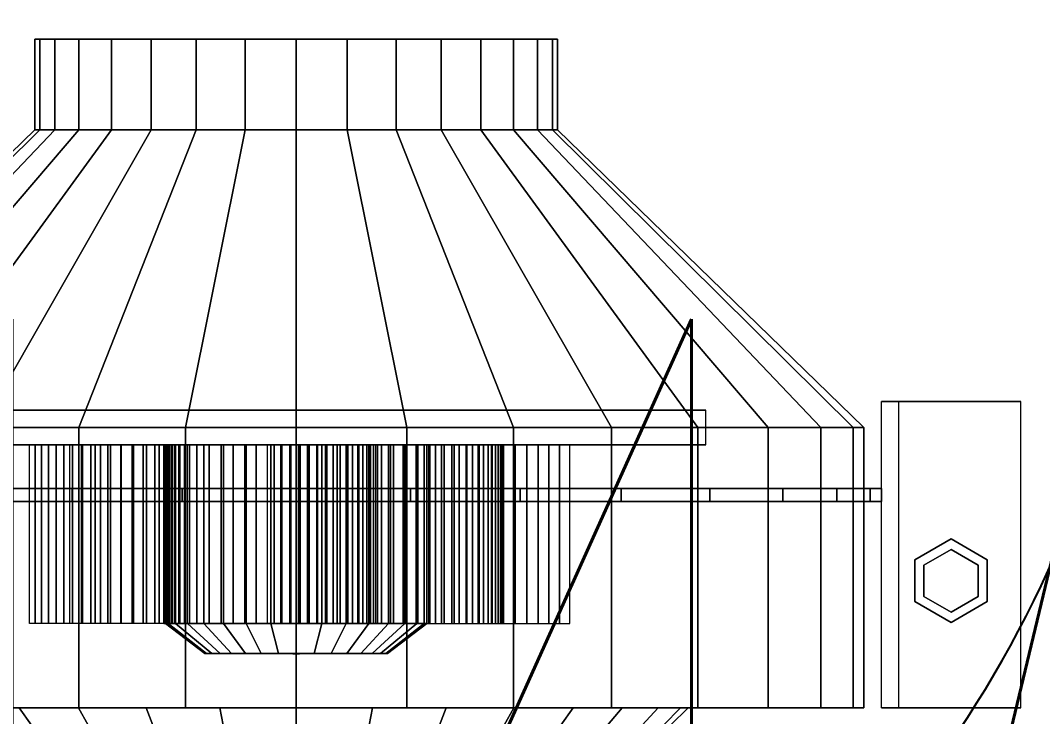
# Model space of a CAD drawing. Header units: millimetres. Extents: x -92759 to 184353, y -15225 to 86714.
# Drawn here: x -70428.9 to -70135.5, y 39347.9 to 39547.7 of the extents above; entities that cross this region are included whole.
import ezdxf

# ---------------------------------------------------------------- set-up
doc = ezdxf.new("R2010")
doc.units = ezdxf.units.MM
doc.linetypes.add('HIDDEN', pattern=[0.375, 0.25, -0.125])
for name, color, linetype in [('0-1', 9, 'Continuous'), ('A-_DETA----_E-2', 9, 'Continuous'), ('E-_LITG _ CKT -DB', 1, 'HIDDEN'), ('E-legend', 1, 'Continuous'), ('M-ACMV-EAF', 86, 'Continuous'), ('M-ACMV_FCU', 5, 'Continuous')]:
    doc.layers.add(name, color=color, linetype=linetype)
doc.layers.add('A-_DETA----_E-6', color=7, linetype='Continuous', true_color=0x969696)
doc.styles.add('Simplex', font='simplex_.ttf', dxfattribs={"width": 0.7, "height": 450})

# ---------------------------------------------------------------- blocks, each defined once
blk = doc.blocks.new('A$Cb2bf8f38')
at = {"layer": 'A-_DETA----_E-2'}
blk.add_ellipse((-27411.5, 7013.07), major_axis=(0, 320), ratio=0.767386, start_param=1.570796, end_param=4.712389, dxfattribs=at)
at = {"layer": 'A-_DETA----_E-6'}
blk.add_ellipse((-27411.5, 7013.07), major_axis=(0, 320), ratio=0.767386, start_param=1.570796, end_param=4.712389, dxfattribs=at)
blk = doc.blocks.new('A$Cccd3aec5')
at = {"layer": 'E-legend', "lineweight": 25, "style": 'Simplex', "width": 0.7}
blk.add_text('L4A', height=250, dxfattribs=at).set_placement((341.03, 366.01))
blk = doc.blocks.new('EL_B8_L1_R4')
at = {"layer": 'E-_LITG _ CKT -DB', "ltscale": 0.5}
blk.add_blockref('A$Cccd3aec5', (-17076.41, -34253.62), dxfattribs=at)
blk = doc.blocks.new('A$C1d36b151')
at = {"layer": 'M-ACMV-EAF', "lineweight": 5}
for points, invisible_edges in [([(-192, 56.16, -29.16), (-192, 73.21, -15.17), (-192, 108.92, -50.88), (-192, 84.22, -71.15)], 14), ([(-192, 73.21, 143.93), (-192, 56.16, 157.92), (-192, 84.22, 199.91), (-192, 108.92, 179.63)], 14), ([(-106.5, -123.94, 97.98), (-116.5, -123.94, 97.98), (-116.5, 111.26, 97.98), (-106.5, 111.26, 97.98)], 1), ([(-106.5, 111.26, 30.78), (-116.5, 111.26, 30.78), (-116.5, -123.94, 30.78), (-106.5, -123.94, 30.78)], 1), ([(-192, 36.71, -39.56), (-192, 56.16, -29.16), (-192, 84.22, -71.15), (-192, 56.04, -86.22)], 14), ([(-192, 56.16, 157.92), (-192, 36.71, 168.31), (-192, 56.04, 214.97), (-192, 84.22, 199.91)], 14), ([(0, 57.41, 51.69), (0, 58.66, 64.38), (0, 68.66, 64.38), (0, 67.22, 49.74)], 14), ([(0, 58.66, 64.38), (0, 57.41, 77.06), (0, 67.22, 79.01), (0, 68.66, 64.38)], 14), ([(0, 53.71, 39.5), (0, 57.41, 51.69), (0, 67.22, 49.74), (0, 62.95, 35.67)], 14), ([(0, 57.41, 77.06), (0, 53.71, 89.25), (0, 62.95, 93.08), (0, 67.22, 79.01)], 14), ([(0, 47.71, 28.26), (0, 53.71, 39.5), (0, 62.95, 35.67), (0, 56.02, 22.71)], 14), ([(0, 53.71, 89.25), (0, 47.71, 100.49), (0, 56.02, 106.04), (0, 62.95, 93.08)], 14), ([(-192, 15.61, -45.96), (-192, 36.71, -39.56), (-192, 56.04, -86.22), (-192, 25.46, -95.49)], 14), ([(-192, 36.71, 168.31), (-192, 15.61, 174.71), (-192, 25.46, 224.24), (-192, 56.04, 214.97)], 14), ([(0, 39.62, 18.41), (0, 47.71, 28.26), (0, 56.02, 22.71), (0, 46.69, 11.34)], 14), ([(0, 47.71, 100.49), (0, 39.62, 110.34), (0, 46.69, 117.41), (0, 56.02, 106.04)], 14), ([(0, 29.77, 10.33), (0, 39.62, 18.41), (0, 46.69, 11.34), (0, 35.33, 2.02)], 14), ([(0, 39.62, 110.34), (0, 29.77, 118.42), (0, 35.33, 126.74), (0, 46.69, 117.41)], 14), ([(0, 18.53, 4.32), (0, 29.77, 10.33), (0, 35.33, 2.02), (0, 22.36, -4.92)], 14), ([(0, 29.77, 118.42), (0, 18.53, 124.43), (0, 22.36, 133.67), (0, 35.33, 126.74)], 14), ([(-192, -6.34, -48.12), (-192, 15.61, -45.96), (-192, 25.46, -95.49), (-192, -6.34, -98.62)], 14), ([(-192, 15.61, 174.71), (-192, -6.34, 176.88), (-192, -6.34, 227.38), (-192, 25.46, 224.24)], 14), ([(0, 6.34, 0.62), (0, 18.53, 4.32), (0, 22.36, -4.92), (0, 8.29, -9.18)], 14), ([(0, 18.53, 124.43), (0, 6.34, 128.13), (0, 8.29, 137.93), (0, 22.36, 133.67)], 14), ([(-176.35, 19.41, 59.25), (-176.35, 19.91, 64.38), (-176.35, -6.34, 64.38)], 14), ([(-176.35, 19.91, 64.38), (-176.35, 19.41, 69.5), (-176.35, -6.34, 64.38)], 14), ([(-176.35, 17.91, 54.33), (-176.35, 19.41, 59.25), (-176.35, -6.34, 64.38)], 14), ([(-176.35, 19.41, 69.5), (-176.35, 17.91, 74.42), (-176.35, -6.34, 64.38)], 14), ([(-176.35, 15.49, 49.79), (-176.35, 17.91, 54.33), (-176.35, -6.34, 64.38)], 14), ([(-176.35, 17.91, 74.42), (-176.35, 15.49, 78.96), (-176.35, -6.34, 64.38)], 14), ([(-176.35, 12.22, 45.81), (-176.35, 15.49, 49.79), (-176.35, -6.34, 64.38)], 14), ([(-176.35, 15.49, 78.96), (-176.35, 12.22, 82.94), (-176.35, -6.34, 64.38)], 14), ([(-176.35, 8.24, 42.55), (-176.35, 12.22, 45.81), (-176.35, -6.34, 64.38)], 14), ([(-176.35, 12.22, 82.94), (-176.35, 8.24, 86.2), (-176.35, -6.34, 64.38)], 14), ([(-176.35, 3.71, 40.12), (-176.35, 8.24, 42.55), (-176.35, -6.34, 64.38)], 14), ([(-176.35, 8.24, 86.2), (-176.35, 3.71, 88.63), (-176.35, -6.34, 64.38)], 14), ([(0, -6.34, -0.62), (0, 6.34, 0.62), (0, 8.29, -9.18), (0, -6.34, -10.62)], 14), ([(0, 6.34, 128.13), (0, -6.34, 129.38), (0, -6.34, 139.38), (0, 8.29, 137.93)], 14), ([(-176.35, -1.22, 38.63), (-176.35, 3.71, 40.12), (-176.35, -6.34, 64.38)], 14), ([(-176.35, 3.71, 88.63), (-176.35, -1.22, 90.12), (-176.35, -6.34, 64.38)], 14), ([(-176.35, -6.34, 38.13), (-176.35, -1.22, 38.63), (-176.35, -6.34, 64.38)], 14), ([(-176.35, -1.22, 90.12), (-176.35, -6.34, 90.63), (-176.35, -6.34, 64.38)], 14), ([(-176.45, -5.36, 64.18), (-176.45, -5.34, 64.38), (-176.45, -6.34, 64.38)], 14), ([(-176.45, -5.34, 64.38), (-176.45, -5.36, 64.57), (-176.45, -6.34, 64.38)], 14), ([(-176.45, -5.42, 63.99), (-176.45, -5.36, 64.18), (-176.45, -6.34, 64.38)], 14), ([(-176.45, -5.36, 64.57), (-176.45, -5.42, 64.76), (-176.45, -6.34, 64.38)], 14), ([(-176.45, -5.51, 63.82), (-176.45, -5.42, 63.99), (-176.45, -6.34, 64.38)], 14), ([(-176.45, -5.42, 64.76), (-176.45, -5.51, 64.93), (-176.45, -6.34, 64.38)], 14), ([(-176.45, -5.63, 63.67), (-176.45, -5.51, 63.82), (-176.45, -6.34, 64.38)], 14), ([(-176.45, -5.51, 64.93), (-176.45, -5.63, 65.08), (-176.45, -6.34, 64.38)], 14), ([(-176.45, -5.78, 63.54), (-176.45, -5.63, 63.67), (-176.45, -6.34, 64.38)], 14), ([(-176.45, -5.63, 65.08), (-176.45, -5.78, 65.21), (-176.45, -6.34, 64.38)], 14), ([(-176.45, -5.96, 63.45), (-176.45, -5.78, 63.54), (-176.45, -6.34, 64.38)], 14), ([(-176.45, -5.78, 65.21), (-176.45, -5.96, 65.3), (-176.45, -6.34, 64.38)], 14), ([(-192, -6.34, 176.88), (-192, -28.29, 174.71), (-192, -38.14, 224.24), (-192, -6.34, 227.38)], 14), ([(-192, -28.29, -45.96), (-192, -6.34, -48.12), (-192, -6.34, -98.62), (-192, -38.14, -95.49)], 14), ([(-176.45, -6.15, 63.39), (-176.45, -5.96, 63.45), (-176.45, -6.34, 64.38)], 14), ([(-176.45, -5.96, 65.3), (-176.45, -6.15, 65.36), (-176.45, -6.34, 64.38)], 14), ([(-176.45, -6.34, 63.38), (-176.45, -6.15, 63.39), (-176.45, -6.34, 64.38)], 14), ([(-176.45, -6.15, 65.36), (-176.45, -6.34, 65.38), (-176.45, -6.34, 64.38)], 14), ([(-176.45, -6.34, 65.38), (-176.45, -6.54, 65.36), (-176.45, -6.34, 64.38)], 14), ([(-176.45, -6.54, 65.36), (-176.45, -6.72, 65.3), (-176.45, -6.34, 64.38)], 14), ([(-176.45, -6.72, 65.3), (-176.45, -6.9, 65.21), (-176.45, -6.34, 64.38)], 14), ([(-176.45, -6.9, 65.21), (-176.45, -7.05, 65.08), (-176.45, -6.34, 64.38)], 14), ([(-176.45, -7.05, 65.08), (-176.45, -7.17, 64.93), (-176.45, -6.34, 64.38)], 14), ([(-176.45, -7.17, 64.93), (-176.45, -7.26, 64.76), (-176.45, -6.34, 64.38)], 14), ([(-176.45, -7.26, 64.76), (-176.45, -7.32, 64.57), (-176.45, -6.34, 64.38)], 14), ([(-176.45, -7.32, 64.57), (-176.45, -7.34, 64.38), (-176.45, -6.34, 64.38)], 14), ([(-176.45, -7.34, 64.38), (-176.45, -7.32, 64.18), (-176.45, -6.34, 64.38)], 14), ([(-176.45, -7.32, 64.18), (-176.45, -7.26, 63.99), (-176.45, -6.34, 64.38)], 14), ([(-176.45, -7.26, 63.99), (-176.45, -7.17, 63.82), (-176.45, -6.34, 64.38)], 14), ([(-176.45, -7.17, 63.82), (-176.45, -7.05, 63.67), (-176.45, -6.34, 64.38)], 14), ([(-176.45, -7.05, 63.67), (-176.45, -6.9, 63.54), (-176.45, -6.34, 64.38)], 14), ([(-176.45, -6.9, 63.54), (-176.45, -6.72, 63.45), (-176.45, -6.34, 64.38)], 14), ([(-176.45, -6.72, 63.45), (-176.45, -6.54, 63.39), (-176.45, -6.34, 64.38)], 14), ([(-176.45, -6.54, 63.39), (-176.45, -6.34, 63.38), (-176.45, -6.34, 64.38)], 14), ([(-176.35, -6.34, 90.63), (-176.35, -11.46, 90.12), (-176.35, -6.34, 64.38)], 14), ([(-176.35, -11.46, 90.12), (-176.35, -16.39, 88.63), (-176.35, -6.34, 64.38)], 14), ([(-176.35, -16.39, 88.63), (-176.35, -20.92, 86.2), (-176.35, -6.34, 64.38)], 14), ([(-176.35, -20.92, 86.2), (-176.35, -24.9, 82.94), (-176.35, -6.34, 64.38)], 14), ([(-176.35, -24.9, 82.94), (-176.35, -28.17, 78.96), (-176.35, -6.34, 64.38)], 14), ([(-176.35, -28.17, 78.96), (-176.35, -30.59, 74.42), (-176.35, -6.34, 64.38)], 14), ([(-176.35, -30.59, 74.42), (-176.35, -32.09, 69.5), (-176.35, -6.34, 64.38)], 14), ([(-176.35, -32.09, 69.5), (-176.35, -32.59, 64.38), (-176.35, -6.34, 64.38)], 14), ([(-176.35, -32.59, 64.38), (-176.35, -32.09, 59.25), (-176.35, -6.34, 64.38)], 14), ([(-176.35, -32.09, 59.25), (-176.35, -30.59, 54.33), (-176.35, -6.34, 64.38)], 14), ([(-176.35, -30.59, 54.33), (-176.35, -28.17, 49.79), (-176.35, -6.34, 64.38)], 14), ([(-176.35, -28.17, 49.79), (-176.35, -24.9, 45.81), (-176.35, -6.34, 64.38)], 14), ([(-176.35, -24.9, 45.81), (-176.35, -20.92, 42.55), (-176.35, -6.34, 64.38)], 14), ([(-176.35, -20.92, 42.55), (-176.35, -16.39, 40.12), (-176.35, -6.34, 64.38)], 14), ([(-176.35, -16.39, 40.12), (-176.35, -11.46, 38.63), (-176.35, -6.34, 64.38)], 14), ([(-176.35, -11.46, 38.63), (-176.35, -6.34, 38.13), (-176.35, -6.34, 64.38)], 14), ([(0, -6.34, 129.38), (0, -19.02, 128.13), (0, -20.97, 137.93), (0, -6.34, 139.38)], 14), ([(0, -19.02, 0.62), (0, -6.34, -0.62), (0, -6.34, -10.62), (0, -20.97, -9.18)], 14), ([(0, -19.02, 128.13), (0, -31.21, 124.43), (0, -35.04, 133.67), (0, -20.97, 137.93)], 14), ([(0, -31.21, 4.32), (0, -19.02, 0.62), (0, -20.97, -9.18), (0, -35.04, -4.92)], 14), ([(-192, -28.29, 174.71), (-192, -49.39, 168.31), (-192, -68.72, 214.97), (-192, -38.14, 224.24)], 14), ([(-192, -49.39, -39.56), (-192, -28.29, -45.96), (-192, -38.14, -95.49), (-192, -68.72, -86.22)], 14), ([(0, -31.21, 124.43), (0, -42.45, 118.42), (0, -48.01, 126.74), (0, -35.04, 133.67)], 14), ([(0, -42.45, 10.33), (0, -31.21, 4.32), (0, -35.04, -4.92), (0, -48.01, 2.02)], 14), ([(0, -42.45, 118.42), (0, -52.3, 110.34), (0, -59.37, 117.41), (0, -48.01, 126.74)], 14), ([(0, -52.3, 18.41), (0, -42.45, 10.33), (0, -48.01, 2.02), (0, -59.37, 11.34)], 14), ([(-192, -49.39, 168.31), (-192, -68.84, 157.92), (-192, -96.9, 199.91), (-192, -68.72, 214.97)], 14), ([(-192, -68.84, -29.16), (-192, -49.39, -39.56), (-192, -68.72, -86.22), (-192, -96.9, -71.15)], 14), ([(0, -52.3, 110.34), (0, -60.39, 100.49), (0, -68.7, 106.04), (0, -59.37, 117.41)], 14), ([(0, -60.39, 28.26), (0, -52.3, 18.41), (0, -59.37, 11.34), (0, -68.7, 22.71)], 14), ([(0, -60.39, 100.49), (0, -66.39, 89.25), (0, -75.63, 93.08), (0, -68.7, 106.04)], 14), ([(0, -66.39, 39.5), (0, -60.39, 28.26), (0, -68.7, 22.71), (0, -75.63, 35.67)], 14), ([(0, -66.39, 89.25), (0, -70.09, 77.06), (0, -79.9, 79.01), (0, -75.63, 93.08)], 14), ([(0, -70.09, 51.69), (0, -66.39, 39.5), (0, -75.63, 35.67), (0, -79.9, 49.74)], 14), ([(-192, -68.84, 157.92), (-192, -85.89, 143.93), (-192, -121.6, 179.63), (-192, -96.9, 199.91)], 14), ([(-192, -85.89, -15.17), (-192, -68.84, -29.16), (-192, -96.9, -71.15), (-192, -121.6, -50.88)], 14), ([(0, -70.09, 77.06), (0, -71.34, 64.38), (0, -81.34, 64.38), (0, -79.9, 79.01)], 14), ([(0, -71.34, 64.38), (0, -70.09, 51.69), (0, -79.9, 49.74), (0, -81.34, 64.38)], 14), ([(-192, -85.89, 143.93), (-192, -99.88, 126.88), (-192, -141.87, 154.93), (-192, -121.6, 179.63)], 14), ([(-192, -99.88, 1.87), (-192, -85.89, -15.17), (-192, -121.6, -50.88), (-192, -141.87, -26.18)], 14), ([(-192, -99.88, 126.88), (-192, -110.28, 107.43), (-192, -156.93, 126.75), (-192, -141.87, 154.93)], 14), ([(-192, -110.28, 21.32), (-192, -99.88, 1.87), (-192, -141.87, -26.18), (-192, -156.93, 2)], 14), ([(-192, -110.28, 107.43), (-192, -116.68, 86.32), (-192, -166.21, 96.18), (-192, -156.93, 126.75)], 14), ([(-192, -116.68, 42.43), (-192, -110.28, 21.32), (-192, -156.93, 2), (-192, -166.21, 32.58)], 14), ([(-192, -116.68, 86.32), (-192, -118.84, 64.38), (-192, -169.34, 64.38), (-192, -166.21, 96.18)], 14), ([(-192, -118.84, 64.38), (-192, -116.68, 42.43), (-192, -166.21, 32.58), (-192, -169.34, 64.38)], 14), ([(-106.5, -123.94, 30.78), (-116.5, -123.94, 30.78), (-116.5, -123.94, 97.98), (-106.5, -123.94, 97.98)], 1), ([(-104, -174.34, 50.38), (-192, -174.34, 50.38), (-192, -174.34, 78.38), (-104, -174.34, 78.38)], 1), ([(-104, -179.34, 20.38), (-192, -179.34, 20.38), (-192, -174.34, 50.38), (-104, -174.34, 50.38)], 1), ([(-104, -174.34, 78.38), (-192, -174.34, 78.38), (-192, -179.34, 108.38), (-104, -179.34, 108.38)], 1), ([(-104, -214.34, 20.38), (-192, -214.34, 20.38), (-192, -179.34, 20.38), (-104, -179.34, 20.38)], 1), ([(-104, -179.34, 108.38), (-192, -179.34, 108.38), (-192, -214.34, 108.38), (-104, -214.34, 108.38)], 1), ([(-161.5, -183.95, 20.38), (-167.5, -194.34, 20.38), (-155.5, -194.34, 20.38)], 14), ([(-161.5, -183.95, 10.38), (-167.5, -194.34, 10.38), (-167.5, -194.34, 20.38), (-161.5, -183.95, 20.38)], 5), ([(-167.5, -194.34, 10.38), (-161.5, -183.95, 10.38), (-155.5, -194.34, 10.38)], 14), ([(-149.5, -183.95, 20.38), (-161.5, -183.95, 20.38), (-155.5, -194.34, 20.38)], 14), ([(-149.5, -183.95, 10.38), (-161.5, -183.95, 10.38), (-161.5, -183.95, 20.38), (-149.5, -183.95, 20.38)], 5), ([(-161.5, -183.95, 10.38), (-149.5, -183.95, 10.38), (-155.5, -194.34, 10.38)], 14), ([(-143.5, -194.34, 20.38), (-149.5, -183.95, 20.38), (-155.5, -194.34, 20.38)], 14), ([(-149.5, -183.95, 10.38), (-143.5, -194.34, 10.38), (-155.5, -194.34, 10.38)], 14), ([(-143.5, -194.34, 10.38), (-149.5, -183.95, 10.38), (-149.5, -183.95, 20.38), (-143.5, -194.34, 20.38)], 5), ([(-160, -186.55, 10.38), (-164.5, -194.34, 10.38), (-155.5, -194.34, 10.38)], 14), ([(-160, -186.55, 2.38), (-164.5, -194.34, 2.38), (-164.5, -194.34, 10.38), (-160, -186.55, 10.38)], 5), ([(-164.5, -194.34, 2.38), (-160, -186.55, 2.38), (-155.5, -194.34, 2.38)], 14), ([(-151, -186.55, 10.38), (-160, -186.55, 10.38), (-155.5, -194.34, 10.38)], 14), ([(-151, -186.55, 2.38), (-160, -186.55, 2.38), (-160, -186.55, 10.38), (-151, -186.55, 10.38)], 5), ([(-160, -186.55, 2.38), (-151, -186.55, 2.38), (-155.5, -194.34, 2.38)], 14), ([(-146.5, -194.34, 10.38), (-151, -186.55, 10.38), (-155.5, -194.34, 10.38)], 14), ([(-151, -186.55, 2.38), (-146.5, -194.34, 2.38), (-155.5, -194.34, 2.38)], 14), ([(-146.5, -194.34, 2.38), (-151, -186.55, 2.38), (-151, -186.55, 10.38), (-146.5, -194.34, 10.38)], 5), ([(-167.5, -194.34, 20.38), (-161.5, -204.73, 20.38), (-155.5, -194.34, 20.38)], 14), ([(-167.5, -194.34, 10.38), (-161.5, -204.73, 10.38), (-161.5, -204.73, 20.38), (-167.5, -194.34, 20.38)], 5), ([(-161.5, -204.73, 10.38), (-167.5, -194.34, 10.38), (-155.5, -194.34, 10.38)], 14), ([(-164.5, -194.34, 10.38), (-160, -202.13, 10.38), (-155.5, -194.34, 10.38)], 14), ([(-164.5, -194.34, 2.38), (-160, -202.13, 2.38), (-160, -202.13, 10.38), (-164.5, -194.34, 10.38)], 5), ([(-160, -202.13, 2.38), (-164.5, -194.34, 2.38), (-155.5, -194.34, 2.38)], 14), ([(-161.5, -204.73, 20.38), (-149.5, -204.73, 20.38), (-155.5, -194.34, 20.38)], 14), ([(-149.5, -204.73, 10.38), (-161.5, -204.73, 10.38), (-155.5, -194.34, 10.38)], 14), ([(-160, -202.13, 10.38), (-151, -202.13, 10.38), (-155.5, -194.34, 10.38)], 14), ([(-151, -202.13, 2.38), (-160, -202.13, 2.38), (-155.5, -194.34, 2.38)], 14), ([(-149.5, -204.73, 20.38), (-143.5, -194.34, 20.38), (-155.5, -194.34, 20.38)], 14), ([(-143.5, -194.34, 10.38), (-149.5, -204.73, 10.38), (-155.5, -194.34, 10.38)], 14), ([(-151, -202.13, 10.38), (-146.5, -194.34, 10.38), (-155.5, -194.34, 10.38)], 14), ([(-146.5, -194.34, 2.38), (-151, -202.13, 2.38), (-155.5, -194.34, 2.38)], 14), ([(-151, -202.13, 2.38), (-146.5, -194.34, 2.38), (-146.5, -194.34, 10.38), (-151, -202.13, 10.38)], 5), ([(-149.5, -204.73, 10.38), (-143.5, -194.34, 10.38), (-143.5, -194.34, 20.38), (-149.5, -204.73, 20.38)], 5), ([(-160, -202.13, 2.38), (-151, -202.13, 2.38), (-151, -202.13, 10.38), (-160, -202.13, 10.38)], 5), ([(-161.5, -204.73, 10.38), (-149.5, -204.73, 10.38), (-149.5, -204.73, 20.38), (-161.5, -204.73, 20.38)], 5), ([(-104, -214.34, 108.38), (-192, -214.34, 108.38), (-192, -214.34, 20.38), (-104, -214.34, 20.38)], 1)]:
    blk.add_3dface(points, dxfattribs=dict(at, invisible_edges=invisible_edges))
mesh = blk.add_polymesh((2, 33), dxfattribs=at)
for k, corner in enumerate([(-132.75, 161.66, 64.38), (-132.75, 158.43, 97.15), (-132.75, 148.87, 128.67), (-132.75, 133.35, 157.71), (-132.75, 112.45, 183.17), (-132.75, 87, 204.06), (-132.75, 57.95, 219.59), (-132.75, 26.43, 229.15), (-132.75, -6.34, 232.38), (-132.75, -39.12, 229.15), (-132.75, -70.63, 219.59), (-132.75, -99.68, 204.06), (-132.75, -125.13, 183.17), (-132.75, -146.03, 157.71), (-132.75, -161.55, 128.67), (-132.75, -171.11, 97.15), (-132.75, -174.34, 64.38), (-132.75, -171.11, 31.6), (-132.75, -161.55, 0.08), (-132.75, -146.03, -28.96), (-132.75, -125.13, -54.42), (-132.75, -99.68, -75.31), (-132.75, -70.63, -90.84), (-132.75, -39.12, -100.4), (-132.75, -6.34, -103.62), (-132.75, 26.43, -100.4), (-132.75, 57.95, -90.84), (-132.75, 87, -75.31), (-132.75, 112.45, -54.42), (-132.75, 133.35, -28.96), (-132.75, 148.87, 0.08), (-132.75, 158.43, 31.6), (-132.75, 161.66, 64.38), (-132.75, 156.66, 64.38), (-132.75, 153.53, 96.18), (-132.75, 144.25, 126.75), (-132.75, 129.19, 154.93), (-132.75, 108.92, 179.63), (-132.75, 84.22, 199.91), (-132.75, 56.04, 214.97), (-132.75, 25.46, 224.24), (-132.75, -6.34, 227.38), (-132.75, -38.14, 224.24), (-132.75, -68.72, 214.97), (-132.75, -96.9, 199.91), (-132.75, -121.6, 179.63), (-132.75, -141.87, 154.93), (-132.75, -156.93, 126.75), (-132.75, -166.21, 96.18), (-132.75, -169.34, 64.38), (-132.75, -166.21, 32.58), (-132.75, -156.93, 2), (-132.75, -141.87, -26.18), (-132.75, -121.6, -50.88), (-132.75, -96.9, -71.15), (-132.75, -68.72, -86.22), (-132.75, -38.14, -95.49), (-132.75, -6.34, -98.62), (-132.75, 25.46, -95.49), (-132.75, 56.04, -86.22), (-132.75, 84.22, -71.15), (-132.75, 108.92, -50.88), (-132.75, 129.19, -26.18), (-132.75, 144.25, 2), (-132.75, 153.53, 32.58), (-132.75, 156.66, 64.38)]):
    mesh.set_mesh_vertex(divmod(k, 33), corner)
mesh = blk.add_polymesh((2, 33), dxfattribs=at)
for k, corner in enumerate([(-129, 161.66, 64.38), (-129, 158.43, 97.15), (-129, 148.87, 128.67), (-129, 133.35, 157.71), (-129, 112.45, 183.17), (-129, 87, 204.06), (-129, 57.95, 219.59), (-129, 26.43, 229.15), (-129, -6.34, 232.38), (-129, -39.12, 229.15), (-129, -70.63, 219.59), (-129, -99.68, 204.06), (-129, -125.13, 183.17), (-129, -146.03, 157.71), (-129, -161.55, 128.67), (-129, -171.11, 97.15), (-129, -174.34, 64.38), (-129, -171.11, 31.6), (-129, -161.55, 0.08), (-129, -146.03, -28.96), (-129, -125.13, -54.42), (-129, -99.68, -75.31), (-129, -70.63, -90.84), (-129, -39.12, -100.4), (-129, -6.34, -103.62), (-129, 26.43, -100.4), (-129, 57.95, -90.84), (-129, 87, -75.31), (-129, 112.45, -54.42), (-129, 133.35, -28.96), (-129, 148.87, 0.08), (-129, 158.43, 31.6), (-129, 161.66, 64.38), (-132.75, 161.66, 64.38), (-132.75, 158.43, 97.15), (-132.75, 148.87, 128.67), (-132.75, 133.35, 157.71), (-132.75, 112.45, 183.17), (-132.75, 87, 204.06), (-132.75, 57.95, 219.59), (-132.75, 26.43, 229.15), (-132.75, -6.34, 232.38), (-132.75, -39.12, 229.15), (-132.75, -70.63, 219.59), (-132.75, -99.68, 204.06), (-132.75, -125.13, 183.17), (-132.75, -146.03, 157.71), (-132.75, -161.55, 128.67), (-132.75, -171.11, 97.15), (-132.75, -174.34, 64.38), (-132.75, -171.11, 31.6), (-132.75, -161.55, 0.08), (-132.75, -146.03, -28.96), (-132.75, -125.13, -54.42), (-132.75, -99.68, -75.31), (-132.75, -70.63, -90.84), (-132.75, -39.12, -100.4), (-132.75, -6.34, -103.62), (-132.75, 26.43, -100.4), (-132.75, 57.95, -90.84), (-132.75, 87, -75.31), (-132.75, 112.45, -54.42), (-132.75, 133.35, -28.96), (-132.75, 148.87, 0.08), (-132.75, 158.43, 31.6), (-132.75, 161.66, 64.38)]):
    mesh.set_mesh_vertex(divmod(k, 33), corner)
mesh = blk.add_polymesh((2, 33), dxfattribs=at)
for k, corner in enumerate([(-129, 156.66, 64.38), (-129, 153.53, 96.18), (-129, 144.25, 126.75), (-129, 129.19, 154.93), (-129, 108.92, 179.63), (-129, 84.22, 199.91), (-129, 56.04, 214.97), (-129, 25.46, 224.24), (-129, -6.34, 227.38), (-129, -38.14, 224.24), (-129, -68.72, 214.97), (-129, -96.9, 199.91), (-129, -121.6, 179.63), (-129, -141.87, 154.93), (-129, -156.93, 126.75), (-129, -166.21, 96.18), (-129, -169.34, 64.38), (-129, -166.21, 32.58), (-129, -156.93, 2), (-129, -141.87, -26.18), (-129, -121.6, -50.88), (-129, -96.9, -71.15), (-129, -68.72, -86.22), (-129, -38.14, -95.49), (-129, -6.34, -98.62), (-129, 25.46, -95.49), (-129, 56.04, -86.22), (-129, 84.22, -71.15), (-129, 108.92, -50.88), (-129, 129.19, -26.18), (-129, 144.25, 2), (-129, 153.53, 32.58), (-129, 156.66, 64.38), (-129, 161.66, 64.38), (-129, 158.43, 97.15), (-129, 148.87, 128.67), (-129, 133.35, 157.71), (-129, 112.45, 183.17), (-129, 87, 204.06), (-129, 57.95, 219.59), (-129, 26.43, 229.15), (-129, -6.34, 232.38), (-129, -39.12, 229.15), (-129, -70.63, 219.59), (-129, -99.68, 204.06), (-129, -125.13, 183.17), (-129, -146.03, 157.71), (-129, -161.55, 128.67), (-129, -171.11, 97.15), (-129, -174.34, 64.38), (-129, -171.11, 31.6), (-129, -161.55, 0.08), (-129, -146.03, -28.96), (-129, -125.13, -54.42), (-129, -99.68, -75.31), (-129, -70.63, -90.84), (-129, -39.12, -100.4), (-129, -6.34, -103.62), (-129, 26.43, -100.4), (-129, 57.95, -90.84), (-129, 87, -75.31), (-129, 112.45, -54.42), (-129, 133.35, -28.96), (-129, 148.87, 0.08), (-129, 158.43, 31.6), (-129, 161.66, 64.38)]):
    mesh.set_mesh_vertex(divmod(k, 33), corner)
mesh = blk.add_polymesh((2, 32), dxfattribs=dict(at, n_close=True))
for k, corner in enumerate([(-192, -6.34, 227.38), (-192, -38.14, 224.24), (-192, -68.72, 214.97), (-192, -96.9, 199.91), (-192, -121.6, 179.63), (-192, -141.87, 154.93), (-192, -156.93, 126.75), (-192, -166.21, 96.18), (-192, -169.34, 64.38), (-192, -166.21, 32.58), (-192, -156.93, 2), (-192, -141.87, -26.18), (-192, -121.6, -50.88), (-192, -96.9, -71.15), (-192, -68.72, -86.22), (-192, -38.14, -95.49), (-192, -6.34, -98.62), (-192, 25.46, -95.49), (-192, 56.04, -86.22), (-192, 84.22, -71.15), (-192, 108.92, -50.88), (-192, 129.19, -26.18), (-192, 144.25, 2), (-192, 153.53, 32.58), (-192, 156.66, 64.38), (-192, 153.53, 96.18), (-192, 144.25, 126.75), (-192, 129.19, 154.93), (-192, 108.92, 179.63), (-192, 84.22, 199.91), (-192, 56.04, 214.97), (-192, 25.46, 224.24), (-111.5, -6.34, 227.38), (-111.5, -38.14, 224.24), (-111.5, -68.72, 214.97), (-111.5, -96.9, 199.91), (-111.5, -121.6, 179.63), (-111.5, -141.87, 154.93), (-111.5, -156.93, 126.75), (-111.5, -166.21, 96.18), (-111.5, -169.34, 64.38), (-111.5, -166.21, 32.58), (-111.5, -156.93, 2), (-111.5, -141.87, -26.18), (-111.5, -121.6, -50.88), (-111.5, -96.9, -71.15), (-111.5, -68.72, -86.22), (-111.5, -38.14, -95.49), (-111.5, -6.34, -98.62), (-111.5, 25.46, -95.49), (-111.5, 56.04, -86.22), (-111.5, 84.22, -71.15), (-111.5, 108.92, -50.88), (-111.5, 129.19, -26.18), (-111.5, 144.25, 2), (-111.5, 153.53, 32.58), (-111.5, 156.66, 64.38), (-111.5, 153.53, 96.18), (-111.5, 144.25, 126.75), (-111.5, 129.19, 154.93), (-111.5, 108.92, 179.63), (-111.5, 84.22, 199.91), (-111.5, 56.04, 214.97), (-111.5, 25.46, 224.24)]):
    mesh.set_mesh_vertex(divmod(k, 32), corner)
mesh = blk.add_polymesh((2, 33), dxfattribs=at)
for k, corner in enumerate([(-132.75, 156.66, 64.38), (-132.75, 153.53, 96.18), (-132.75, 144.25, 126.75), (-132.75, 129.19, 154.93), (-132.75, 108.92, 179.63), (-132.75, 84.22, 199.91), (-132.75, 56.04, 214.97), (-132.75, 25.46, 224.24), (-132.75, -6.34, 227.38), (-132.75, -38.14, 224.24), (-132.75, -68.72, 214.97), (-132.75, -96.9, 199.91), (-132.75, -121.6, 179.63), (-132.75, -141.87, 154.93), (-132.75, -156.93, 126.75), (-132.75, -166.21, 96.18), (-132.75, -169.34, 64.38), (-132.75, -166.21, 32.58), (-132.75, -156.93, 2), (-132.75, -141.87, -26.18), (-132.75, -121.6, -50.88), (-132.75, -96.9, -71.15), (-132.75, -68.72, -86.22), (-132.75, -38.14, -95.49), (-132.75, -6.34, -98.62), (-132.75, 25.46, -95.49), (-132.75, 56.04, -86.22), (-132.75, 84.22, -71.15), (-132.75, 108.92, -50.88), (-132.75, 129.19, -26.18), (-132.75, 144.25, 2), (-132.75, 153.53, 32.58), (-132.75, 156.66, 64.38), (-129, 156.66, 64.38), (-129, 153.53, 96.18), (-129, 144.25, 126.75), (-129, 129.19, 154.93), (-129, 108.92, 179.63), (-129, 84.22, 199.91), (-129, 56.04, 214.97), (-129, 25.46, 224.24), (-129, -6.34, 227.38), (-129, -38.14, 224.24), (-129, -68.72, 214.97), (-129, -96.9, 199.91), (-129, -121.6, 179.63), (-129, -141.87, 154.93), (-129, -156.93, 126.75), (-129, -166.21, 96.18), (-129, -169.34, 64.38), (-129, -166.21, 32.58), (-129, -156.93, 2), (-129, -141.87, -26.18), (-129, -121.6, -50.88), (-129, -96.9, -71.15), (-129, -68.72, -86.22), (-129, -38.14, -95.49), (-129, -6.34, -98.62), (-129, 25.46, -95.49), (-129, 56.04, -86.22), (-129, 84.22, -71.15), (-129, 108.92, -50.88), (-129, 129.19, -26.18), (-129, 144.25, 2), (-129, 153.53, 32.58), (-129, 156.66, 64.38)]):
    mesh.set_mesh_vertex(divmod(k, 33), corner)
mesh = blk.add_polymesh((2, 32), dxfattribs=dict(at, n_close=True))
for k, corner in enumerate([(-111.5, -6.34, 227.38), (-111.5, -38.14, 224.24), (-111.5, -68.72, 214.97), (-111.5, -96.9, 199.91), (-111.5, -121.6, 179.63), (-111.5, -141.87, 154.93), (-111.5, -156.93, 126.75), (-111.5, -166.21, 96.18), (-111.5, -169.34, 64.38), (-111.5, -166.21, 32.58), (-111.5, -156.93, 2), (-111.5, -141.87, -26.18), (-111.5, -121.6, -50.88), (-111.5, -96.9, -71.15), (-111.5, -68.72, -86.22), (-111.5, -38.14, -95.49), (-111.5, -6.34, -98.62), (-111.5, 25.46, -95.49), (-111.5, 56.04, -86.22), (-111.5, 84.22, -71.15), (-111.5, 108.92, -50.88), (-111.5, 129.19, -26.18), (-111.5, 144.25, 2), (-111.5, 153.53, 32.58), (-111.5, 156.66, 64.38), (-111.5, 153.53, 96.18), (-111.5, 144.25, 126.75), (-111.5, 129.19, 154.93), (-111.5, 108.92, 179.63), (-111.5, 84.22, 199.91), (-111.5, 56.04, 214.97), (-111.5, 25.46, 224.24), (-26, -6.34, 139.38), (-26, -20.97, 137.93), (-26, -35.04, 133.67), (-26, -48.01, 126.74), (-26, -59.37, 117.41), (-26, -68.7, 106.04), (-26, -75.63, 93.08), (-26, -79.9, 79.01), (-26, -81.34, 64.38), (-26, -79.9, 49.74), (-26, -75.63, 35.67), (-26, -68.7, 22.71), (-26, -59.37, 11.34), (-26, -48.01, 2.02), (-26, -35.04, -4.92), (-26, -20.97, -9.18), (-26, -6.34, -10.62), (-26, 8.29, -9.18), (-26, 22.36, -4.92), (-26, 35.33, 2.02), (-26, 46.69, 11.34), (-26, 56.02, 22.71), (-26, 62.95, 35.67), (-26, 67.22, 49.74), (-26, 68.66, 64.38), (-26, 67.22, 79.01), (-26, 62.95, 93.08), (-26, 56.02, 106.04), (-26, 46.69, 117.41), (-26, 35.33, 126.74), (-26, 22.36, 133.67), (-26, 8.29, 137.93)]):
    mesh.set_mesh_vertex(divmod(k, 32), corner)
mesh = blk.add_polymesh((2, 32), dxfattribs=dict(at, n_close=True))
for k, corner in enumerate([(-197, -6.34, 171.88), (-197, -27.31, 169.81), (-197, -47.48, 163.69), (-197, -66.06, 153.76), (-197, -82.35, 140.39), (-197, -95.72, 124.1), (-197, -105.66, 105.51), (-197, -111.77, 85.35), (-197, -113.84, 64.38), (-197, -111.77, 43.4), (-197, -105.66, 23.24), (-197, -95.72, 4.65), (-197, -82.35, -11.64), (-197, -66.06, -25.01), (-197, -47.48, -34.94), (-197, -27.31, -41.06), (-197, -6.34, -43.12), (-197, 14.63, -41.06), (-197, 34.8, -34.94), (-197, 53.38, -25.01), (-197, 69.67, -11.64), (-197, 83.04, 4.65), (-197, 92.98, 23.24), (-197, 99.09, 43.4), (-197, 101.16, 64.38), (-197, 99.09, 85.35), (-197, 92.98, 105.51), (-197, 83.04, 124.1), (-197, 69.67, 140.39), (-197, 53.38, 153.76), (-197, 34.8, 163.69), (-197, 14.63, 169.81), (-192, -6.34, 176.88), (-192, -28.29, 174.71), (-192, -49.39, 168.31), (-192, -68.84, 157.92), (-192, -85.89, 143.93), (-192, -99.88, 126.88), (-192, -110.28, 107.43), (-192, -116.68, 86.32), (-192, -118.84, 64.38), (-192, -116.68, 42.43), (-192, -110.28, 21.32), (-192, -99.88, 1.87), (-192, -85.89, -15.17), (-192, -68.84, -29.16), (-192, -49.39, -39.56), (-192, -28.29, -45.96), (-192, -6.34, -48.12), (-192, 15.61, -45.96), (-192, 36.71, -39.56), (-192, 56.16, -29.16), (-192, 73.21, -15.17), (-192, 87.2, 1.87), (-192, 97.6, 21.32), (-192, 104, 42.43), (-192, 106.16, 64.38), (-192, 104, 86.32), (-192, 97.6, 107.43), (-192, 87.2, 126.88), (-192, 73.21, 143.93), (-192, 56.16, 157.92), (-192, 36.71, 168.31), (-192, 15.61, 174.71)]):
    mesh.set_mesh_vertex(divmod(k, 32), corner)
mesh = blk.add_polymesh((17, 2), dxfattribs=at)
for k, corner in enumerate([(-167.8, 70.25, 86.35), (-116.5, 70.25, 86.35), (-167.8, 68.57, 83.08), (-116.5, 68.57, 83.08), (-167.8, 66.73, 79.89), (-116.5, 66.73, 79.89), (-167.8, 64.74, 76.79), (-116.5, 64.74, 76.79), (-167.8, 62.6, 73.8), (-116.5, 62.6, 73.8), (-167.8, 60.32, 70.91), (-116.5, 60.32, 70.91), (-167.8, 57.89, 68.14), (-116.5, 57.89, 68.14), (-167.8, 55.33, 65.49), (-116.5, 55.33, 65.49), (-167.8, 52.65, 62.97), (-116.5, 52.65, 62.97), (-167.8, 49.85, 60.59), (-116.5, 49.85, 60.59), (-167.8, 46.93, 58.34), (-116.5, 46.93, 58.34), (-167.8, 43.9, 56.25), (-116.5, 43.9, 56.25), (-167.8, 40.78, 54.3), (-116.5, 40.78, 54.3), (-167.8, 37.57, 52.51), (-116.5, 37.57, 52.51), (-167.8, 34.27, 50.87), (-116.5, 34.27, 50.87), (-167.8, 30.89, 49.41), (-116.5, 30.89, 49.41), (-167.8, 27.45, 48.1), (-116.5, 27.45, 48.1)]):
    mesh.set_mesh_vertex(divmod(k, 2), corner)
mesh = blk.add_polymesh((2, 32), dxfattribs=dict(at, n_close=True))
for k, corner in enumerate([(-26, -6.34, 139.38), (-26, -20.97, 137.93), (-26, -35.04, 133.67), (-26, -48.01, 126.74), (-26, -59.37, 117.41), (-26, -68.7, 106.04), (-26, -75.63, 93.08), (-26, -79.9, 79.01), (-26, -81.34, 64.38), (-26, -79.9, 49.74), (-26, -75.63, 35.67), (-26, -68.7, 22.71), (-26, -59.37, 11.34), (-26, -48.01, 2.02), (-26, -35.04, -4.92), (-26, -20.97, -9.18), (-26, -6.34, -10.62), (-26, 8.29, -9.18), (-26, 22.36, -4.92), (-26, 35.33, 2.02), (-26, 46.69, 11.34), (-26, 56.02, 22.71), (-26, 62.95, 35.67), (-26, 67.22, 49.74), (-26, 68.66, 64.38), (-26, 67.22, 79.01), (-26, 62.95, 93.08), (-26, 56.02, 106.04), (-26, 46.69, 117.41), (-26, 35.33, 126.74), (-26, 22.36, 133.67), (-26, 8.29, 137.93), (0, -6.34, 139.38), (0, -20.97, 137.93), (0, -35.04, 133.67), (0, -48.01, 126.74), (0, -59.37, 117.41), (0, -68.7, 106.04), (0, -75.63, 93.08), (0, -79.9, 79.01), (0, -81.34, 64.38), (0, -79.9, 49.74), (0, -75.63, 35.67), (0, -68.7, 22.71), (0, -59.37, 11.34), (0, -48.01, 2.02), (0, -35.04, -4.92), (0, -20.97, -9.18), (0, -6.34, -10.62), (0, 8.29, -9.18), (0, 22.36, -4.92), (0, 35.33, 2.02), (0, 46.69, 11.34), (0, 56.02, 22.71), (0, 62.95, 35.67), (0, 67.22, 49.74), (0, 68.66, 64.38), (0, 67.22, 79.01), (0, 62.95, 93.08), (0, 56.02, 106.04), (0, 46.69, 117.41), (0, 35.33, 126.74), (0, 22.36, 133.67), (0, 8.29, 137.93)]):
    mesh.set_mesh_vertex(divmod(k, 32), corner)
mesh = blk.add_polymesh((17, 2), dxfattribs=at)
for k, corner in enumerate([(-167.8, 58.6, 18.2), (-116.5, 58.6, 18.2), (-167.8, 54.99, 17.47), (-116.5, 54.99, 17.47), (-167.8, 51.35, 16.92), (-116.5, 51.35, 16.92), (-167.8, 47.69, 16.54), (-116.5, 47.69, 16.54), (-167.8, 44.01, 16.35), (-116.5, 44.01, 16.35), (-167.8, 40.33, 16.34), (-116.5, 40.33, 16.34), (-167.8, 36.65, 16.5), (-116.5, 36.65, 16.5), (-167.8, 32.99, 16.85), (-116.5, 32.99, 16.85), (-167.8, 29.34, 17.38), (-116.5, 29.34, 17.38), (-167.8, 25.73, 18.09), (-116.5, 25.73, 18.09), (-167.8, 22.16, 18.97), (-116.5, 22.16, 18.97), (-167.8, 18.63, 20.02), (-116.5, 18.63, 20.02), (-167.8, 15.16, 21.25), (-116.5, 15.16, 21.25), (-167.8, 11.75, 22.65), (-116.5, 11.75, 22.65), (-167.8, 8.42, 24.21), (-116.5, 8.42, 24.21), (-167.8, 5.17, 25.93), (-116.5, 5.17, 25.93), (-167.8, 2, 27.82), (-116.5, 2, 27.82)]):
    mesh.set_mesh_vertex(divmod(k, 2), corner)
mesh = blk.add_polymesh((2, 32), dxfattribs=dict(at, n_close=True))
for k, corner in enumerate([(-167.8, -6.34, 101.88), (-167.8, 0.98, 101.15), (-167.8, 8.01, 99.02), (-167.8, 14.49, 95.56), (-167.8, 20.18, 90.89), (-167.8, 24.84, 85.21), (-167.8, 28.31, 78.73), (-167.8, 30.44, 71.69), (-167.8, 31.16, 64.38), (-167.8, 30.44, 57.06), (-167.8, 28.31, 50.02), (-167.8, 24.84, 43.54), (-167.8, 20.18, 37.86), (-167.8, 14.49, 33.2), (-167.8, 8.01, 29.73), (-167.8, 0.98, 27.6), (-167.8, -6.34, 26.88), (-167.8, -13.66, 27.6), (-167.8, -20.69, 29.73), (-167.8, -27.17, 33.2), (-167.8, -32.86, 37.86), (-167.8, -37.52, 43.54), (-167.8, -40.99, 50.02), (-167.8, -43.12, 57.06), (-167.8, -43.84, 64.38), (-167.8, -43.12, 71.69), (-167.8, -40.99, 78.73), (-167.8, -37.52, 85.21), (-167.8, -32.86, 90.89), (-167.8, -27.17, 95.56), (-167.8, -20.69, 99.02), (-167.8, -13.66, 101.15), (-176.35, -6.34, 90.63), (-176.35, -1.22, 90.12), (-176.35, 3.71, 88.63), (-176.35, 8.24, 86.2), (-176.35, 12.22, 82.94), (-176.35, 15.49, 78.96), (-176.35, 17.91, 74.42), (-176.35, 19.41, 69.5), (-176.35, 19.91, 64.38), (-176.35, 19.41, 59.25), (-176.35, 17.91, 54.33), (-176.35, 15.49, 49.79), (-176.35, 12.22, 45.81), (-176.35, 8.24, 42.55), (-176.35, 3.71, 40.12), (-176.35, -1.22, 38.63), (-176.35, -6.34, 38.13), (-176.35, -11.46, 38.63), (-176.35, -16.39, 40.12), (-176.35, -20.92, 42.55), (-176.35, -24.9, 45.81), (-176.35, -28.17, 49.79), (-176.35, -30.59, 54.33), (-176.35, -32.09, 59.25), (-176.35, -32.59, 64.38), (-176.35, -32.09, 69.5), (-176.35, -30.59, 74.42), (-176.35, -28.17, 78.96), (-176.35, -24.9, 82.94), (-176.35, -20.92, 86.2), (-176.35, -16.39, 88.63), (-176.35, -11.46, 90.12)]):
    mesh.set_mesh_vertex(divmod(k, 32), corner)
mesh = blk.add_polymesh((17, 2), dxfattribs=at)
for k, corner in enumerate([(-167.8, 24.23, 137.96), (-116.5, 24.23, 137.96), (-167.8, 25.74, 134.6), (-116.5, 25.74, 134.6), (-167.8, 27.09, 131.18), (-116.5, 27.09, 131.18), (-167.8, 28.27, 127.69), (-116.5, 28.27, 127.69), (-167.8, 29.28, 124.15), (-116.5, 29.28, 124.15), (-167.8, 30.11, 120.56), (-116.5, 30.11, 120.56), (-167.8, 30.76, 116.94), (-116.5, 30.76, 116.94), (-167.8, 31.24, 113.29), (-116.5, 31.24, 113.29), (-167.8, 31.54, 109.62), (-116.5, 31.54, 109.62), (-167.8, 31.65, 105.94), (-116.5, 31.65, 105.94), (-167.8, 31.59, 102.26), (-116.5, 31.59, 102.26), (-167.8, 31.34, 98.59), (-116.5, 31.34, 98.59), (-167.8, 30.92, 94.93), (-116.5, 30.92, 94.93), (-167.8, 30.31, 91.3), (-116.5, 30.31, 91.3), (-167.8, 29.53, 87.7), (-116.5, 29.53, 87.7), (-167.8, 28.58, 84.15), (-116.5, 28.58, 84.15), (-167.8, 27.45, 80.65), (-116.5, 27.45, 80.65)]):
    mesh.set_mesh_vertex(divmod(k, 2), corner)
mesh = blk.add_polymesh((2, 32), dxfattribs=dict(at, n_close=True))
for k, corner in enumerate([(-167.8, -6.34, 101.88), (-167.8, -13.66, 101.15), (-167.8, -20.69, 99.02), (-167.8, -27.17, 95.56), (-167.8, -32.86, 90.89), (-167.8, -37.52, 85.21), (-167.8, -40.99, 78.73), (-167.8, -43.12, 71.69), (-167.8, -43.84, 64.38), (-167.8, -43.12, 57.06), (-167.8, -40.99, 50.02), (-167.8, -37.52, 43.54), (-167.8, -32.86, 37.86), (-167.8, -27.17, 33.2), (-167.8, -20.69, 29.73), (-167.8, -13.66, 27.6), (-167.8, -6.34, 26.88), (-167.8, 0.98, 27.6), (-167.8, 8.01, 29.73), (-167.8, 14.49, 33.2), (-167.8, 20.18, 37.86), (-167.8, 24.84, 43.54), (-167.8, 28.31, 50.02), (-167.8, 30.44, 57.06), (-167.8, 31.16, 64.38), (-167.8, 30.44, 71.69), (-167.8, 28.31, 78.73), (-167.8, 24.84, 85.21), (-167.8, 20.18, 90.89), (-167.8, 14.49, 95.56), (-167.8, 8.01, 99.02), (-167.8, 0.98, 101.15), (-116.5, -6.34, 101.88), (-116.5, -13.66, 101.15), (-116.5, -20.69, 99.02), (-116.5, -27.17, 95.56), (-116.5, -32.86, 90.89), (-116.5, -37.52, 85.21), (-116.5, -40.99, 78.73), (-116.5, -43.12, 71.69), (-116.5, -43.84, 64.38), (-116.5, -43.12, 57.06), (-116.5, -40.99, 50.02), (-116.5, -37.52, 43.54), (-116.5, -32.86, 37.86), (-116.5, -27.17, 33.2), (-116.5, -20.69, 29.73), (-116.5, -13.66, 27.6), (-116.5, -6.34, 26.88), (-116.5, 0.98, 27.6), (-116.5, 8.01, 29.73), (-116.5, 14.49, 33.2), (-116.5, 20.18, 37.86), (-116.5, 24.84, 43.54), (-116.5, 28.31, 50.02), (-116.5, 30.44, 57.06), (-116.5, 31.16, 64.38), (-116.5, 30.44, 71.69), (-116.5, 28.31, 78.73), (-116.5, 24.84, 85.21), (-116.5, 20.18, 90.89), (-116.5, 14.49, 95.56), (-116.5, 8.01, 99.02), (-116.5, 0.98, 101.15)]):
    mesh.set_mesh_vertex(divmod(k, 32), corner)
mesh = blk.add_polymesh((17, 2), dxfattribs=at)
for k, corner in enumerate([(-167.8, -44.81, 134.15), (-116.5, -44.81, 134.15), (-167.8, -41.24, 133.25), (-116.5, -41.24, 133.25), (-167.8, -37.72, 132.16), (-116.5, -37.72, 132.16), (-167.8, -34.26, 130.91), (-116.5, -34.26, 130.91), (-167.8, -30.87, 129.49), (-116.5, -30.87, 129.49), (-167.8, -27.54, 127.91), (-116.5, -27.54, 127.91), (-167.8, -24.3, 126.16), (-116.5, -24.3, 126.16), (-167.8, -21.15, 124.26), (-116.5, -21.15, 124.26), (-167.8, -18.1, 122.2), (-116.5, -18.1, 122.2), (-167.8, -15.15, 120), (-116.5, -15.15, 120), (-167.8, -12.31, 117.65), (-116.5, -12.31, 117.65), (-167.8, -9.59, 115.17), (-116.5, -9.59, 115.17), (-167.8, -7, 112.56), (-116.5, -7, 112.56), (-167.8, -4.54, 109.82), (-116.5, -4.54, 109.82), (-167.8, -2.21, 106.97), (-116.5, -2.21, 106.97), (-167.8, -0.03, 104), (-116.5, -0.03, 104), (-167.8, 2, 100.94), (-116.5, 2, 100.94)]):
    mesh.set_mesh_vertex(divmod(k, 2), corner)
mesh = blk.add_polymesh((17, 2), dxfattribs=at)
for k, corner in enumerate([(-167.8, -1.95, -15.18), (-116.5, -1.95, -15.18), (-167.8, -4.78, -12.82), (-116.5, -4.78, -12.82), (-167.8, -7.48, -10.32), (-116.5, -7.48, -10.32), (-167.8, -10.05, -7.69), (-116.5, -10.05, -7.69), (-167.8, -12.5, -4.93), (-116.5, -12.5, -4.93), (-167.8, -14.8, -2.06), (-116.5, -14.8, -2.06), (-167.8, -16.96, 0.92), (-116.5, -16.96, 0.92), (-167.8, -18.98, 4), (-116.5, -18.98, 4), (-167.8, -20.83, 7.18), (-116.5, -20.83, 7.18), (-167.8, -22.54, 10.44), (-116.5, -22.54, 10.44), (-167.8, -24.07, 13.78), (-116.5, -24.07, 13.78), (-167.8, -25.45, 17.2), (-116.5, -25.45, 17.2), (-167.8, -26.65, 20.68), (-116.5, -26.65, 20.68), (-167.8, -27.68, 24.21), (-116.5, -27.68, 24.21), (-167.8, -28.54, 27.79), (-116.5, -28.54, 27.79), (-167.8, -29.22, 31.41), (-116.5, -29.22, 31.41), (-167.8, -29.72, 35.06), (-116.5, -29.72, 35.06)]):
    mesh.set_mesh_vertex(divmod(k, 2), corner)
mesh = blk.add_polymesh((17, 2), dxfattribs=at)
for k, corner in enumerate([(-167.8, -84.88, 77.8), (-116.5, -84.88, 77.8), (-167.8, -81.95, 80.03), (-116.5, -81.95, 80.03), (-167.8, -78.91, 82.1), (-116.5, -78.91, 82.1), (-167.8, -75.77, 84.03), (-116.5, -75.77, 84.03), (-167.8, -72.54, 85.8), (-116.5, -72.54, 85.8), (-167.8, -69.23, 87.41), (-116.5, -69.23, 87.41), (-167.8, -65.85, 88.85), (-116.5, -65.85, 88.85), (-167.8, -62.39, 90.13), (-116.5, -62.39, 90.13), (-167.8, -58.88, 91.23), (-116.5, -58.88, 91.23), (-167.8, -55.32, 92.17), (-116.5, -55.32, 92.17), (-167.8, -51.72, 92.92), (-116.5, -51.72, 92.92), (-167.8, -48.08, 93.5), (-116.5, -48.08, 93.5), (-167.8, -44.42, 93.9), (-116.5, -44.42, 93.9), (-167.8, -40.75, 94.12), (-116.5, -40.75, 94.12), (-167.8, -37.07, 94.16), (-116.5, -37.07, 94.16), (-167.8, -33.39, 94.02), (-116.5, -33.39, 94.02), (-167.8, -29.72, 93.69), (-116.5, -29.72, 93.69)]):
    mesh.set_mesh_vertex(divmod(k, 2), corner)
mesh = blk.add_polymesh((17, 2), dxfattribs=at)
for k, corner in enumerate([(-167.8, -65.81, 11.34), (-116.5, -65.81, 11.34), (-167.8, -65.72, 15.02), (-116.5, -65.72, 15.02), (-167.8, -65.45, 18.69), (-116.5, -65.45, 18.69), (-167.8, -65, 22.35), (-116.5, -65, 22.35), (-167.8, -64.37, 25.97), (-116.5, -64.37, 25.97), (-167.8, -63.56, 29.57), (-116.5, -63.56, 29.57), (-167.8, -62.58, 33.11), (-116.5, -62.58, 33.11), (-167.8, -61.42, 36.61), (-116.5, -61.42, 36.61), (-167.8, -60.1, 40.04), (-116.5, -60.1, 40.04), (-167.8, -58.61, 43.41), (-116.5, -58.61, 43.41), (-167.8, -56.95, 46.7), (-116.5, -56.95, 46.7), (-167.8, -55.14, 49.9), (-116.5, -55.14, 49.9), (-167.8, -53.17, 53.01), (-116.5, -53.17, 53.01), (-167.8, -51.05, 56.02), (-116.5, -51.05, 56.02), (-167.8, -48.78, 58.92), (-116.5, -48.78, 58.92), (-167.8, -46.38, 61.71), (-116.5, -46.38, 61.71), (-167.8, -43.84, 64.38), (-116.5, -43.84, 64.38)]):
    mesh.set_mesh_vertex(divmod(k, 2), corner)
blk = doc.blocks.new('ACMV_B8L1_R9')
at = {"layer": 'M-ACMV-EAF', "rotation": 90}
blk.add_blockref('A$C1d36b151', (219446.89, -70412.24), dxfattribs=at)

msp = doc.modelspace()

# ---------------------------------------------------------------- block references
at = {"layer": '0-1'}
msp.add_blockref('A$Cb2bf8f38', (-42933.02, 32541.24), dxfattribs=at)

# ---------------------------------------------------------------- next in the draw order: block references
at = {"color": 0}
msp.add_blockref('EL_B8_L1_R4', (-53725.95, 73099.58), dxfattribs=at)

# ---------------------------------------------------------------- next in the draw order: block references
at = {"layer": 'M-ACMV_FCU', "color": 5}
msp.add_blockref('ACMV_B8L1_R9', (-289803.02, 109954.6), dxfattribs=at)

doc.saveas('drawing.dxf')
